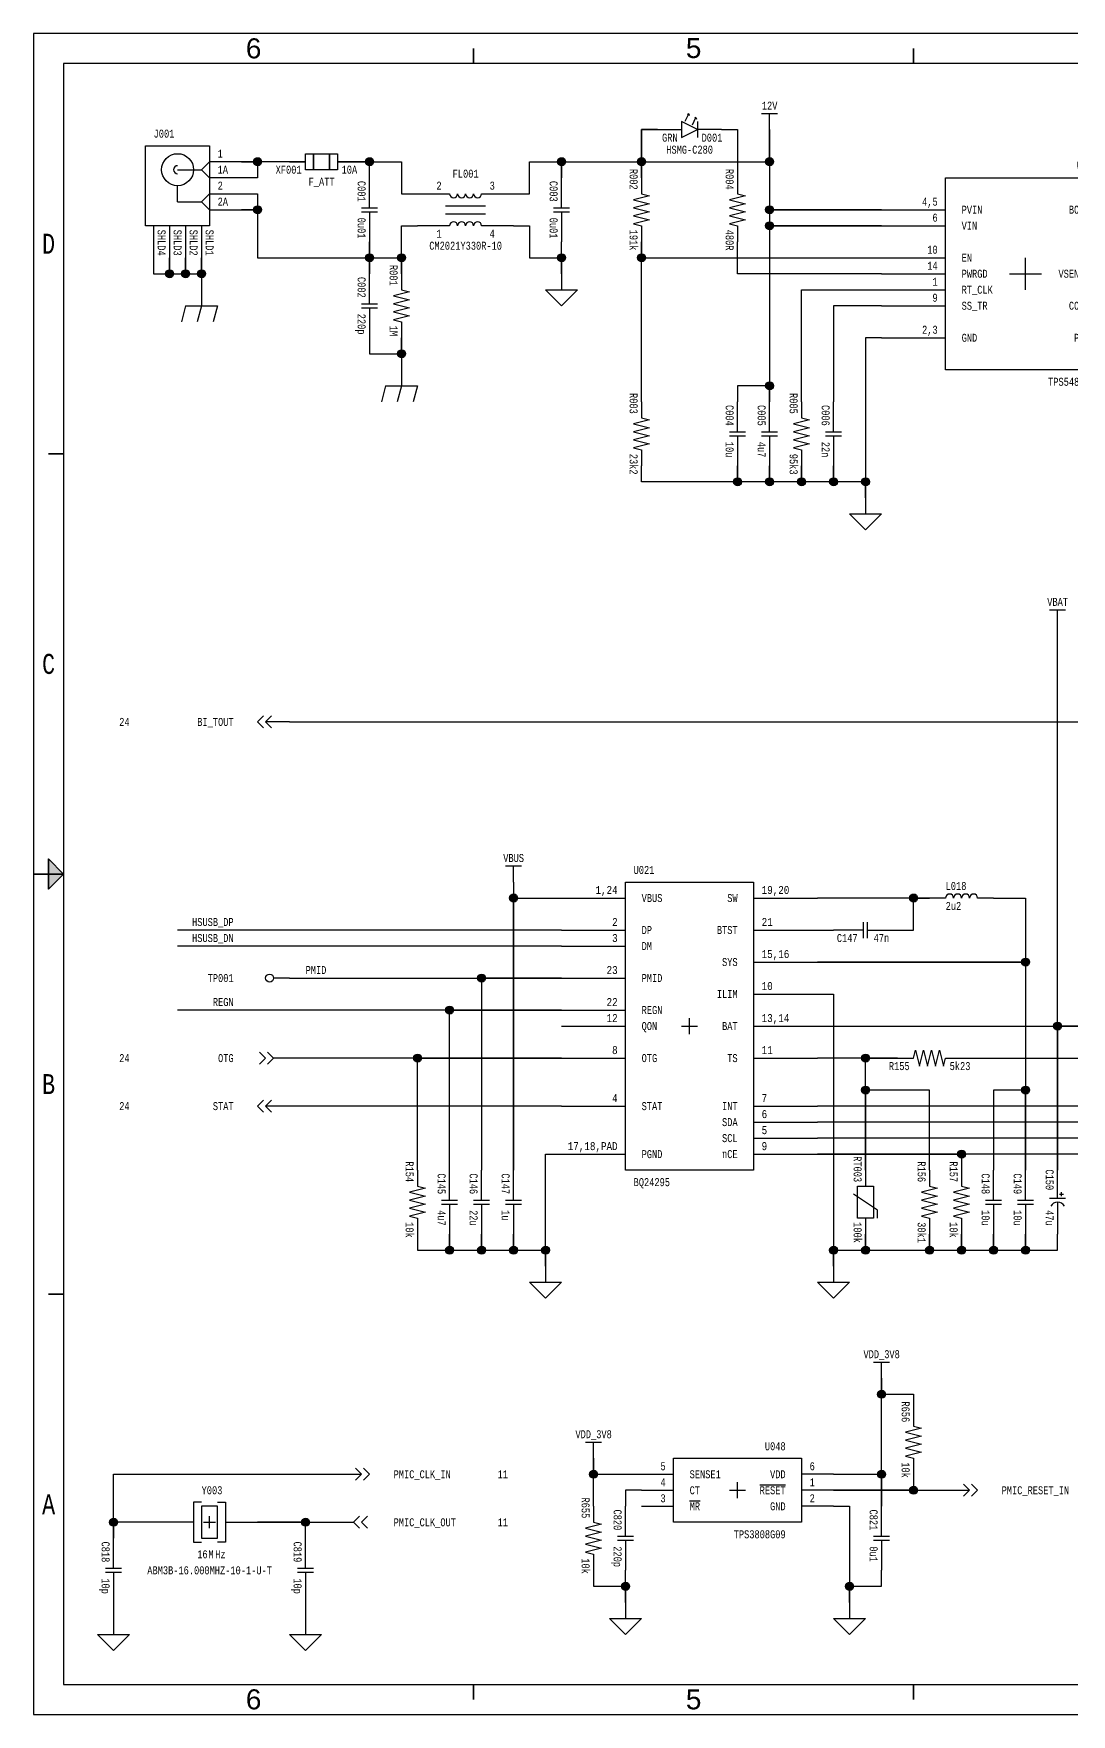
# Paper-space layout '09' of a CAD drawing. Header units: inches. Extents: x 0.2 to 16.8, y 0.2 to 10.8.
# Drawn here: x 0.25 to 6.74, y 0.25 to 10.75 of the extents above; entities that cross this region are included whole.
import ezdxf
from ezdxf.enums import TextEntityAlignment as Align

# ---------------------------------------------------------------- set-up
doc = ezdxf.new("R2010")
doc.units = ezdxf.units.IN
doc.header["$MEASUREMENT"] = 0
for name, color, linetype in [('BORDER', 13, 'Continuous'), ('COMPONENT', 14, 'Continuous'), ('SIGNAL', 84, 'Continuous'), ('TEXT', 252, 'Continuous')]:
    doc.layers.add(name, color=color, linetype=linetype)
doc.styles.add('Monotxt_75', font='monotxt.shx', dxfattribs={"width": 0.75})
doc.styles.add('PY_TEXT', font='monotxt.shx', dxfattribs={"width": 0.8})
doc.styles.get("Standard").update_dxf_attribs({"font": 'arial.ttf'})

# ---------------------------------------------------------------- blocks, each defined once
blk = doc.blocks.new('ANSI B Frame')
at = {"layer": 'BORDER', "lineweight": 35}
h = blk.add_hatch(color=256, dxfattribs=at)
h.dxf.hatch_style = 1
h.paths.add_polyline_path([(0.34375, 5.59375), (0.34375, 5.5), (0.4375, 5.5)])
h.paths.add_polyline_path([(0.4375, 5.5), (0.34375, 5.5), (0.34375, 5.40625)])
at = {"layer": 'BORDER'}
for points in [[(0.25, 0.25), (16.75, 0.25), (16.75, 10.75), (0.25, 10.75)], [(0.4375, 0.4375), (16.5625, 0.4375), (16.5625, 10.5625), (0.4375, 10.5625)]]:
    blk.add_lwpolyline(points, close=True, dxfattribs=at)
at = {"layer": 'BORDER', "lineweight": 35}
for points in [[(3, 10.65625), (3, 10.5625)], [(5.75, 10.65625), (5.75, 10.5625)], [(0.34375, 8.125), (0.4375, 8.125)], [(0.4375, 5.5), (0.25, 5.5)], [(0.34375, 2.875), (0.4375, 2.875)], [(3, 0.34375), (3, 0.4375)], [(5.75, 0.34375), (5.75, 0.4375)]]:
    blk.add_lwpolyline(points, dxfattribs=at)
blk.add_lwpolyline([(0.4375, 5.5), (0.34375, 5.59375), (0.34375, 5.40625)], close=True, dxfattribs=at)
at = {"layer": 'BORDER', "style": 'Monotxt_75', "width": 0.75}
for s, p in [('D', (0.34375, 9.4375)), ('C', (0.34375, 6.8125)), ('B', (0.34375, 4.1875)), ('A', (0.34375, 1.5625))]:
    blk.add_text(s, height=0.125, dxfattribs=at).set_placement(p, align=Align.MIDDLE_CENTER)
at = {"layer": 'BORDER', "flags": 8}
for tag, p in [('ZN6', (1.625, 10.65787)), ('ZN5', (4.375, 10.66009)), ('ZN4', (7.125, 10.65625)), ('ZN3', (9.875, 10.65796)), ('ZN2', (12.625, 10.65574)), ('ZN1', (15.375, 10.65574)), ('ZN6', (1.625, 0.34375)), ('ZN5', (4.375, 0.34375)), ('ZN4', (7.125, 0.34375)), ('ZN3', (9.875, 0.34375)), ('ZN2', (12.625, 0.34375)), ('ZN1', (15.375, 0.34375))]:
    blk.add_attdef(tag, text='', height=0.125, dxfattribs=at).set_placement(p, align=Align.MIDDLE_CENTER)
at = {"layer": 'TEXT', "style": 'Monotxt_75', "width": 0.75, "flags": 8}
for tag, height, p in [('DESRP', 0.0625, (13.625, 1)), ('DWG_NO', 0.1875, (13.9625, 0.7125))]:
    blk.add_attdef(tag, text='', height=height, dxfattribs=at).set_placement(p, align=Align.MIDDLE_LEFT)
for tag, height, p in [('SHTSZ', 0.1875, (13.7375, 0.7125)), ('REV', 0.1875, (16.4125, 0.7125)), ('SCALE', 0.0625, (14.15625, 0.5)), ('REVDATE', 0.0625, (15.11875, 0.5)), ('CURRSHT', 0.0625, (16.0625, 0.5)), ('LASTSHT', 0.0625, (16.4375, 0.5))]:
    blk.add_attdef(tag, text='', height=height, dxfattribs=at).set_placement(p, align=Align.MIDDLE_CENTER)
blk = doc.blocks.new('TPS54821')
blk.add_lwpolyline([(-0.5, 0.6), (0.5, 0.6), (0.5, -0.6), (-0.5, -0.6)], close=True)
for points in [[(-0.9, 0.4), (-0.5, 0.4)], [(0.5, 0.4), (0.9, 0.4)], [(-0.9, 0.3), (-0.5, 0.3)], [(0.5, 0.2), (0.9, 0.2)], [(-0.9, 0.1), (-0.5, 0.1)], [(-0.9, 0), (-0.5, 0)], [(0.5, 0), (0.9, 0)], [(-0.9, -0.1), (-0.5, -0.1)], [(-0.9, -0.2), (-0.5, -0.2)], [(0.5, -0.2), (0.9, -0.2)], [(-0.9, -0.4), (-0.5, -0.4)], [(0.5, -0.4), (0.9, -0.4)]]:
    blk.add_lwpolyline(points)
at = {"color": 7}
for points in [[(-0.1, 0), (0, 0), (0, 0.1)], [(0, -0.1), (0, 0), (0.1, 0)]]:
    blk.add_lwpolyline(points, dxfattribs=at)
at = {"layer": 'TEXT', "style": 'Monotxt_75', "width": 0.75}
for s, p in [('4,5', (-0.55, 0.425)), ('6', (-0.55, 0.325)), ('10', (-0.55, 0.125)), ('14', (-0.55, 0.025)), ('1', (-0.55, -0.075)), ('9', (-0.55, -0.175)), ('2,3', (-0.55, -0.375))]:
    blk.add_text(s, height=0.05, dxfattribs=at).set_placement(p, align=Align.RIGHT)
for s, p in [('PVIN', (-0.4, 0.4)), ('VIN', (-0.4, 0.3)), ('EN', (-0.4, 0.1)), ('PWRGD', (-0.4, 0)), ('RT_CLK', (-0.4, -0.1)), ('SS_TR', (-0.4, -0.2)), ('GND', (-0.4, -0.4))]:
    blk.add_text(s, height=0.05, dxfattribs=at).set_placement(p, align=Align.MIDDLE_LEFT)
for s, p in [('BOOT', (0.4, 0.4)), ('PH', (0.4, 0.2)), ('VSENSE', (0.4, 0)), ('COMP', (0.4, -0.2)), ('PAD', (0.4, -0.4))]:
    blk.add_text(s, height=0.05, dxfattribs=at).set_placement(p, align=Align.MIDDLE_RIGHT)
for s, p in [('13', (0.55, 0.425)), ('11,12', (0.55, 0.225)), ('7', (0.55, 0.025)), ('8', (0.55, -0.175)), ('15', (0.55, -0.375))]:
    blk.add_text(s, height=0.05, dxfattribs=at).set_placement(p)
blk.add_text('TPS54821', height=0.05, dxfattribs=at).set_placement((0.4, -0.65), align=Align.TOP_RIGHT)
at = {"layer": 'TEXT', "style": 'Monotxt_75', "width": 0.75, "flags": 8}
blk.add_attdef('REFID', text='', height=0.05, dxfattribs=at).set_placement((0.45, 0.65), align=Align.RIGHT)
blk = doc.blocks.new('RES')
blk.add_lwpolyline([(-0.2, 0), (-0.1, 0), (-0.0875, 0.05), (-0.0625, -0.05), (-0.0375, 0.05), (-0.0125, -0.05), (0.0125, 0.05), (0.0375, -0.05), (0.0625, 0.05), (0.0875, -0.05), (0.1, 0), (0.2, 0)])
at = {"layer": 'TEXT', "style": 'Monotxt_75', "width": 0.75, "flags": 8}
blk.add_attdef('REFID', text='', height=0.05, dxfattribs=at).set_placement((-0.125, -0.025), align=Align.TOP_RIGHT)
blk.add_attdef('VALUE', text='', height=0.05, dxfattribs=at).set_placement((0.125, -0.025), align=Align.TOP_LEFT)
blk = doc.blocks.new('CAP')
for points in [[(0, 0.0125), (0, 0.2)], [(-0.05, 0.0125), (0.05, 0.0125)], [(-0.05, -0.0125), (0.05, -0.0125)], [(0, -0.0125), (0, -0.2)]]:
    blk.add_lwpolyline(points)
at = {"layer": 'TEXT', "style": 'Monotxt_75', "width": 0.75, "flags": 8}
blk.add_attdef('REFID', text='', height=0.05, rotation=270, dxfattribs=at).set_placement((-0.025, 0.05), align=Align.TOP_RIGHT)
blk.add_attdef('VALUE', text='', height=0.05, rotation=270, dxfattribs=at).set_placement((-0.025, -0.05), align=Align.TOP_LEFT)
blk = doc.blocks.new('CONNECT')
blk.add_hatch(color=256).paths.add_polyline_path([(0.0125, 0, 1), (-0.0125, 0, 1)])
blk.add_circle((0, 0), 0.0125)
blk = doc.blocks.new('FLOAT_GND')
blk.add_lwpolyline([(0, 0), (0, -0.05)])
blk.add_lwpolyline([(-0.05, -0.05), (0.05, -0.05), (0, -0.1)], close=True)
blk = doc.blocks.new('SUPPLY_BUS')
for points in [[(0, 0), (0.05, 0)], [(0.05, 0.025), (0.05, -0.025)]]:
    blk.add_lwpolyline(points)
blk = doc.blocks.new('FUSE')
for points in [[(-0.2, 0), (-0.1, 0), (-0.1, 0), (-0.2, 0)], [(-0.1, 0.05), (0.1, 0.05), (0.1, -0.05), (-0.1, -0.05)], [(-0.05, 0.05), (-0.05, 0.05), (-0.05, -0.05), (-0.05, -0.05)], [(0.05, 0.05), (0.05, 0.05), (0.05, -0.05), (0.05, -0.05)], [(0.2, 0), (0.1, 0), (0.1, 0), (0.2, 0)]]:
    blk.add_lwpolyline(points, close=True)
at = {"layer": 'TEXT', "style": 'Monotxt_75', "width": 0.75, "flags": 8}
blk.add_attdef('REFID', text='', height=0.05, dxfattribs=at).set_placement((-0.125, -0.025), align=Align.TOP_RIGHT)
blk.add_attdef('ATT', text='', height=0.05, dxfattribs=at).set_placement((0, -0.1), align=Align.TOP_CENTER)
blk.add_attdef('VALUE', text='', height=0.05, dxfattribs=at).set_placement((0.125, -0.025), align=Align.TOP_LEFT)
blk = doc.blocks.new('BQ24295')
blk.add_lwpolyline([(-0.4, 0.9), (0.4, 0.9), (0.4, -0.9), (-0.4, -0.9)], close=True)
for points in [[(-0.8, 0.8), (-0.4, 0.8)], [(0.4, 0.8), (0.8, 0.8)], [(-0.8, 0.6), (-0.4, 0.6)], [(0.4, 0.6), (0.8, 0.6)], [(-0.8, 0.5), (-0.4, 0.5)], [(0.4, 0.4), (0.8, 0.4)], [(-0.8, 0.3), (-0.4, 0.3)], [(0.4, 0.2), (0.8, 0.2)], [(-0.8, 0.1), (-0.4, 0.1)], [(-0.8, 0), (-0.4, 0)], [(0.4, 0), (0.8, 0)], [(-0.8, -0.2), (-0.4, -0.2)], [(0.4, -0.2), (0.8, -0.2)], [(-0.8, -0.5), (-0.4, -0.5)], [(0.4, -0.5), (0.8, -0.5)], [(0.4, -0.6), (0.8, -0.6)], [(0.4, -0.7), (0.8, -0.7)], [(-0.8, -0.8), (-0.4, -0.8)], [(0.4, -0.8), (0.8, -0.8)]]:
    blk.add_lwpolyline(points)
at = {"color": 7}
for points in [[(-0.05, 0), (0, 0), (0, 0.05)], [(0, -0.05), (0, 0), (0.05, 0)]]:
    blk.add_lwpolyline(points, dxfattribs=at)
at = {"layer": 'TEXT', "style": 'PY_TEXT', "width": 0.8}
for s, p in [('1,24', (-0.45, 0.825)), ('2', (-0.45, 0.625)), ('3', (-0.45, 0.525)), ('23', (-0.45, 0.325)), ('22', (-0.45, 0.125)), ('12', (-0.45, 0.025)), ('8', (-0.45, -0.175)), ('4', (-0.45, -0.475)), ('17,18,PAD', (-0.45, -0.775))]:
    blk.add_text(s, height=0.05, dxfattribs=at).set_placement(p, align=Align.RIGHT)
for s, p in [('19,20', (0.45, 0.825)), ('21', (0.45, 0.625)), ('15,16', (0.45, 0.425)), ('10', (0.45, 0.225)), ('13,14', (0.45, 0.025)), ('11', (0.45, -0.175)), ('7', (0.45, -0.475)), ('6', (0.45, -0.575)), ('5', (0.45, -0.675)), ('9', (0.45, -0.775))]:
    blk.add_text(s, height=0.05, dxfattribs=at).set_placement(p)
at = {"layer": 'TEXT', "style": 'Monotxt_75', "width": 0.75}
for s, p in [('VBUS', (-0.3, 0.8)), ('DP', (-0.3, 0.6)), ('DM', (-0.3, 0.5)), ('PMID', (-0.3, 0.3)), ('REGN', (-0.3, 0.1)), ('QON', (-0.3, 0)), ('OTG', (-0.3, -0.2)), ('STAT', (-0.3, -0.5)), ('PGND', (-0.3, -0.8))]:
    blk.add_text(s, height=0.05, dxfattribs=at).set_placement(p, align=Align.MIDDLE_LEFT)
for s, p in [('SW', (0.3, 0.8)), ('BTST', (0.3, 0.6)), ('SYS', (0.3, 0.4)), ('ILIM', (0.3, 0.2)), ('BAT', (0.3, 0)), ('TS', (0.3, -0.2)), ('INT', (0.3, -0.5)), ('SDA', (0.3, -0.6)), ('SCL', (0.3, -0.7)), ('nCE', (0.3, -0.8))]:
    blk.add_text(s, height=0.05, dxfattribs=at).set_placement(p, align=Align.MIDDLE_RIGHT)
blk.add_text('BQ24295', height=0.05, dxfattribs=at).set_placement((-0.35, -0.95), align=Align.TOP_LEFT)
at = {"layer": 'TEXT', "style": 'Monotxt_75', "width": 0.75, "flags": 8}
blk.add_attdef('REF', (-0.35, 0.95), '', height=0.05, dxfattribs=at)
blk = doc.blocks.new('FROM_CONN')
for points in [[(0, 0), (0.05, 0)], [(0.06875, 0.01875), (0.05, 0), (0.06875, -0.01875)], [(0.09375, 0.01875), (0.075, 0), (0.09375, -0.01875)]]:
    blk.add_lwpolyline(points)
blk = doc.blocks.new('TO_CONN')
for points in [[(0, 0), (0.075, 0)], [(0.05625, 0.01875), (0.075, 0), (0.05625, -0.01875)], [(0.08125, 0.01875), (0.1, 0), (0.08125, -0.01875)]]:
    blk.add_lwpolyline(points)
blk = doc.blocks.new('testpoint')
blk.add_lwpolyline([(0, 0), (0.05, 0)])
blk.add_circle((0.0625, 0), 0.0125)
blk = doc.blocks.new('IND')
blk.add_lwpolyline([(0.2, 0), (0.1, 0, 1), (0.05, 0, 1), (0, 0, 1), (-0.05, 0, 1), (-0.1, 0), (-0.2, 0)], format="xyb")
at = {"layer": 'TEXT', "style": 'Monotxt_75', "width": 0.75, "flags": 8}
blk.add_attdef('REFID', (-0.1, 0.05), '', height=0.05, dxfattribs=at)
blk.add_attdef('VALUE', text='', height=0.05, dxfattribs=at).set_placement((-0.1, -0.025), align=Align.TOP_LEFT)
blk = doc.blocks.new('PWR_JACK')
for points in [[(-0.2, 0.25), (0.2, 0.25), (0.2, -0.25), (-0.2, -0.25), (-0.2, 0.25)], [(0.15, 0.1), (0.2, 0.15)], [(0.4, 0.15), (0.2, 0.15)], [(0, 0.1), (0.15, 0.1)], [(0, -0.1), (0, 0)], [(0.2, 0.05), (0.15, 0.1)], [(0.4, 0.05), (0.2, 0.05)], [(0, -0.1), (0.15, -0.1)], [(0.2, -0.05), (0.15, -0.1)], [(0.15, -0.1), (0.2, -0.15)], [(0.2, -0.05), (0.4, -0.05)], [(0.2, -0.15), (0.4, -0.15)], [(-0.15, -0.25), (-0.15, -0.45)], [(-0.05, -0.25), (-0.05, -0.45)], [(0.05, -0.25), (0.05, -0.45)], [(0.15, -0.25), (0.15, -0.45)]]:
    blk.add_lwpolyline(points)
blk.add_circle((0, 0.1), 0.1)
blk.add_arc((0, 0.1), 0.025, 90, 270)
at = {"layer": 'TEXT', "style": 'Monotxt_75', "width": 0.75}
for s, p in [('1', (0.25, 0.175)), ('1A', (0.25, 0.075)), ('2', (0.25, -0.025)), ('2A', (0.25, -0.125))]:
    blk.add_text(s, height=0.05, dxfattribs=at).set_placement(p)
for s, p in [('SHLD4', (-0.125, -0.275)), ('SHLD3', (-0.025, -0.275)), ('SHLD2', (0.075, -0.275)), ('SHLD1', (0.175, -0.275))]:
    blk.add_text(s, height=0.05, rotation=270, dxfattribs=at).set_placement(p)
at = {"layer": 'TEXT', "style": 'Monotxt_75', "width": 0.75, "flags": 8}
blk.add_attdef('REF', (-0.15, 0.3), '', height=0.05, dxfattribs=at)
blk = doc.blocks.new('EARTH_GND')
for points in [[(0, 0), (0, -0.1)], [(-0.1, -0.1), (-0.125, -0.2)], [(-0.1, -0.1), (0.1, -0.1)], [(0, -0.1), (-0.027, -0.2)], [(0.1, -0.1), (0.073, -0.2)]]:
    blk.add_lwpolyline(points)
blk = doc.blocks.new('CMC')
for points in [[(-0.3, 0.1), (-0.1, 0.1, 1), (-0.05, 0.1, 1), (0, 0.1, 1), (0.05, 0.1, 1), (0.1, 0.1), (0.3, 0.1)], [(0.3, -0.1), (0.1, -0.1, 1), (0.05, -0.1, 1), (0, -0.1, 1), (-0.05, -0.1, 1), (-0.1, -0.1), (-0.3, -0.1)]]:
    blk.add_lwpolyline(points, format="xyb")
for points in [[(-0.125, 0.025), (0.125, 0.025)], [(-0.125, -0.025), (0.125, -0.025)]]:
    blk.add_lwpolyline(points)
at = {"layer": 'TEXT', "style": 'Monotxt_75', "width": 0.75, "flags": 8}
blk.add_attdef('REFID', text='', height=0.05, dxfattribs=at).set_placement((0, 0.2), align=Align.CENTER)
blk.add_attdef('L2-1', text='', height=0.05, dxfattribs=at).set_placement((-0.15, 0.125), align=Align.RIGHT)
blk.add_attdef('L2-2', (0.15, 0.125), '', height=0.05, dxfattribs=at)
blk.add_attdef('L1-1', text='', height=0.05, dxfattribs=at).set_placement((-0.15, -0.125), align=Align.TOP_RIGHT)
blk.add_attdef('MFGPN', text='', height=0.05, dxfattribs=at).set_placement((0, -0.2), align=Align.TOP_CENTER)
blk.add_attdef('L1-2', text='', height=0.05, dxfattribs=at).set_placement((0.15, -0.125), align=Align.TOP_LEFT)
blk = doc.blocks.new('LED_FLIP')
for points in [[(-0.2, 0), (-0.05, 0)], [(-0.028, 0.053), (-0.006, 0.098)], [(-0.006, 0.098), (-0.015, 0.095)], [(-0.006, 0.098), (-0.002, 0.088)], [(0.017, 0.031), (0.039, 0.075)], [(0.039, 0.075), (0.03, 0.072)], [(0.039, 0.075), (0.042, 0.066)], [(0.05, 0.05), (0.05, 0.05), (0.05, 0.05), (0.05, -0.05), (0.05, -0.05), (0.05, -0.05)], [(0.2, 0), (0.05, 0)]]:
    blk.add_lwpolyline(points)
blk.add_lwpolyline([(0.05, 0), (-0.05, 0.05), (-0.05, -0.05)], close=True)
at = {"layer": 'TEXT', "style": 'Monotxt_75', "width": 0.75, "flags": 8}
blk.add_attdef('COLOR', text='', height=0.05, dxfattribs=at).set_placement((-0.075, -0.025), align=Align.TOP_RIGHT)
blk.add_attdef('MFGPN', text='', height=0.05, dxfattribs=at).set_placement((0, -0.1), align=Align.TOP_CENTER)
blk.add_attdef('REFNO', text='', height=0.05, dxfattribs=at).set_placement((0.075, -0.025), align=Align.TOP_LEFT)
blk = doc.blocks.new('NTC')
for points in [[(0, 0.2), (0, 0.1)], [(0.075, -0.1), (0.075, -0.05), (-0.075, 0.05)], [(0, -0.1), (0, -0.2)]]:
    blk.add_lwpolyline(points)
blk.add_lwpolyline([(-0.05, 0.1), (0.05, 0.1), (0.05, -0.1), (-0.05, -0.1)], close=True)
at = {"layer": 'TEXT', "style": 'Monotxt_75', "width": 0.75, "flags": 8}
blk.add_attdef('REFID', text='', height=0.05, rotation=270, dxfattribs=at).set_placement((-0.025, 0.125), align=Align.TOP_RIGHT)
blk.add_attdef('VALUE', text='', height=0.05, rotation=270, dxfattribs=at).set_placement((-0.025, -0.125), align=Align.TOP_LEFT)
blk = doc.blocks.new('CAP_POL')
for points in [[(0, 0.025), (0, 0.2)], [(-0.05, 0.025), (0.05, 0.025)], [(0, 0), (0, -0.2)], [(0.0125, 0.05), (0.0375, 0.05)], [(0.025, 0.0375), (0.025, 0.0625)]]:
    blk.add_lwpolyline(points)
blk.add_arc((0, -0.05), 0.05, 30, 150)
at = {"layer": 'TEXT', "style": 'Monotxt_75', "width": 0.75, "flags": 8}
blk.add_attdef('REFID', text='', height=0.05, rotation=270, dxfattribs=at).set_placement((-0.025, 0.075), align=Align.TOP_RIGHT)
blk.add_attdef('VALUE', text='', height=0.05, rotation=270, dxfattribs=at).set_placement((-0.025, -0.05), align=Align.TOP_LEFT)
blk = doc.blocks.new('XTAL')
for points in [[(-0.05, 0.125), (-0.1, 0.125), (-0.1, -0.125), (-0.05, -0.125)], [(0.05, 0.125), (0.1, 0.125), (0.1, -0.125), (0.05, -0.125)], [(-0.1, 0), (-0.3, 0)], [(0.1, 0), (0.3, 0)]]:
    blk.add_lwpolyline(points)
blk.add_lwpolyline([(-0.05, 0.1), (-0.05, -0.1), (0.05, -0.1), (0.05, 0.1)], close=True)
at = {"color": 7}
for points in [[(-0.0375, 0), (0, 0), (0, 0.0375)], [(0, -0.0375), (0, 0), (0.0375, 0)]]:
    blk.add_lwpolyline(points, dxfattribs=at)
at = {"layer": 'TEXT', "style": 'Monotxt_75', "width": 0.75}
blk.add_text('Hz', height=0.05, dxfattribs=at).set_placement((0.1, -0.175), align=Align.TOP_RIGHT)
at = {"layer": 'TEXT', "style": 'Monotxt_75', "width": 0.75, "flags": 8}
blk.add_attdef('REF', (-0.05, 0.175), '', height=0.05, dxfattribs=at)
for tag, p in [('VALUE', (-0.0125, -0.175)), ('PREFIX', (0.025, -0.175))]:
    blk.add_attdef(tag, text='', height=0.05, dxfattribs=at).set_placement(p, align=Align.TOP_RIGHT)
blk.add_attdef('PN', text='', height=0.05, dxfattribs=at).set_placement((0, -0.275), align=Align.TOP_CENTER)
blk = doc.blocks.new('TPS3808')
blk.add_lwpolyline([(-0.4, 0.2), (0.4, 0.2), (0.4, -0.2), (-0.4, -0.2)], close=True)
for points in [[(-0.6, 0.1), (-0.4, 0.1)], [(-0.6, 0), (-0.4, 0)], [(0.6, 0.1), (0.4, 0.1)], [(0.6, 0), (0.4, 0)], [(-0.6, -0.1), (-0.4, -0.1)], [(0.6, -0.1), (0.4, -0.1)]]:
    blk.add_lwpolyline(points)
at = {"color": 7}
for points in [[(-0.05, 0), (0, 0), (0, 0.05)], [(0, -0.05), (0, 0), (0.05, 0)]]:
    blk.add_lwpolyline(points, dxfattribs=at)
at = {"layer": 'TEXT', "style": 'Monotxt_75', "width": 0.75}
for s, p in [('5', (-0.45, 0.125)), ('4', (-0.45, 0.025)), ('3', (-0.45, -0.075))]:
    blk.add_text(s, height=0.05, dxfattribs=at).set_placement(p, align=Align.RIGHT)
for s, p in [('SENSE1', (-0.3, 0.1)), ('CT', (-0.3, 0)), ('%%OMR', (-0.3, -0.1))]:
    blk.add_text(s, height=0.05, dxfattribs=at).set_placement(p, align=Align.MIDDLE_LEFT)
for s, p in [('VDD', (0.3, 0.1)), ('%%ORESET', (0.3, 0)), ('GND', (0.3, -0.1))]:
    blk.add_text(s, height=0.05, dxfattribs=at).set_placement(p, align=Align.MIDDLE_RIGHT)
for s, p in [('6', (0.45, 0.125)), ('1', (0.45, 0.025)), ('2', (0.45, -0.075))]:
    blk.add_text(s, height=0.05, dxfattribs=at).set_placement(p)
blk.add_text('TPS3808G09', height=0.05, dxfattribs=at).set_placement((0.3, -0.25), align=Align.TOP_RIGHT)
at = {"layer": 'TEXT', "style": 'Monotxt_75', "width": 0.75, "flags": 8}
blk.add_attdef('REFID', text='', height=0.05, dxfattribs=at).set_placement((0.3, 0.25), align=Align.RIGHT)

psp = doc.layouts.new('09')

# ---------------------------------------------------------------- linework, layer by layer
at = {"layer": 'SIGNAL'}
for points in [[(3.25, 9.75), (3.35, 9.75), (3.35, 9.95), (3.55, 9.95), (3.55, 9.85), (3.55, 9.925), (3.575, 9.95), (4.05, 9.95), (4.05, 10.15), (4.15, 10.15), (4.05, 10.15), (4.05, 9.85), (4.05, 9.925), (4.075, 9.95), (4.85, 9.95), (4.85, 10.15), (4.85, 9.65), (5.55, 9.65), (4.875, 9.65), (4.85, 9.625), (4.85, 9.55), (5.55, 9.55), (4.875, 9.55), (4.85, 9.525), (4.85, 8.45), (4.85, 8.55), (4.65, 8.55), (4.65, 8.45)], [(4.55, 10.15), (4.65, 10.15), (4.65, 9.85)], [(1.85, 9.95), (1.55, 9.95), (1.65, 9.95), (1.65, 9.85), (1.55, 9.85)], [(2.35, 9.85), (2.35, 9.95), (2.25, 9.95), (2.55, 9.95), (2.55, 9.75), (2.65, 9.75)], [(1.55, 9.75), (1.65, 9.75), (1.65, 9.65), (1.55, 9.65), (1.625, 9.65), (1.65, 9.625), (1.65, 9.35), (2.35, 9.35), (2.35, 9.45), (2.35, 9.25), (2.35, 9.325), (2.375, 9.35), (2.55, 9.35), (2.55, 9.25), (2.55, 9.55), (2.65, 9.55)], [(3.25, 9.55), (3.35, 9.55), (3.35, 9.35), (3.55, 9.35), (3.55, 9.25), (3.55, 9.45)], [(4.05, 8.45), (4.05, 9.45), (4.05, 9.35), (5.55, 9.35)], [(5.55, 9.25), (4.65, 9.25), (4.65, 9.45)], [(1, 9.35), (1, 9.25), (1.1, 9.25), (1.1, 9.35), (1.1, 9.275), (1.125, 9.25), (1.2, 9.25), (1.2, 9.35), (1.2, 9.275), (1.225, 9.25), (1.3, 9.25), (1.3, 9.35), (1.3, 9.15)], [(5.05, 8.45), (5.05, 9.15), (5.55, 9.15)], [(5.55, 9.05), (5.25, 9.05), (5.25, 8.45)], [(2.35, 8.85), (2.35, 8.75), (2.55, 8.75), (2.55, 8.85), (2.55, 8.65)], [(5.55, 8.85), (5.45, 8.85), (5.45, 7.85), (5.45, 7.95), (5.25, 7.95), (5.25, 8.05), (5.25, 7.975), (5.225, 7.95), (5.05, 7.95), (5.05, 8.05), (5.05, 7.975), (5.025, 7.95), (4.85, 7.95), (4.85, 8.05), (4.85, 7.975), (4.825, 7.95), (4.65, 7.95), (4.65, 8.05), (4.65, 7.975), (4.625, 7.95), (4.05, 7.95), (4.05, 8.05)], [(5.15, 4.55), (8.45, 4.55), (6.65, 4.55), (6.65, 3.65), (6.65, 7.05)], [(1.85, 6.45), (6.85, 6.45), (6.85, 6.35), (6.85, 6.425), (6.875, 6.45), (7.05, 6.45), (7.05, 6.25), (7.25, 6.25), (7.075, 6.25), (7.05, 6.225), (7.05, 5.95), (7.65, 5.95), (7.65, 5.75), (7.65, 5.925), (7.675, 5.95), (8.35, 5.95)], [(3.25, 5.45), (3.25, 3.65), (3.25, 5.35), (3.55, 5.35)], [(5.65, 5.15), (5.75, 5.15), (5.75, 5.35), (5.85, 5.35), (5.15, 5.35)], [(6.25, 5.35), (6.45, 5.35), (6.45, 4.975), (6.425, 4.95), (5.15, 4.95), (6.45, 4.95), (6.45, 3.65), (6.45, 4.15), (6.25, 4.15), (6.25, 3.65)], [(3.55, 5.15), (1.15, 5.15)], [(5.15, 5.15), (5.25, 5.15), (5.25, 5.15), (5.25, 5.15)], [(3.55, 5.05), (1.15, 5.05)], [(1.85, 4.85), (3.55, 4.85), (3.05, 4.85), (3.05, 3.65)], [(5.15, 4.75), (5.25, 4.75), (5.25, 3.05), (5.25, 3.15), (5.45, 3.15), (5.45, 3.25), (5.45, 3.175), (5.475, 3.15), (5.85, 3.15), (5.85, 3.25), (5.85, 3.175), (5.875, 3.15), (6.05, 3.15), (6.05, 3.25), (6.05, 3.175), (6.075, 3.15), (6.25, 3.15), (6.25, 3.25), (6.25, 3.175), (6.275, 3.15), (6.45, 3.15), (6.45, 3.25), (6.45, 3.175), (6.475, 3.15), (6.65, 3.15), (6.65, 3.25)], [(2.85, 3.65), (2.85, 4.65), (3.55, 4.65), (1.15, 4.65)], [(2.65, 3.65), (2.65, 4.35), (3.55, 4.35), (1.85, 4.35)], [(5.85, 3.65), (5.85, 4.15), (5.45, 4.15), (5.45, 3.65), (5.45, 4.35), (5.65, 4.35), (5.15, 4.35)], [(6.05, 4.35), (6.95, 4.35)], [(3.55, 4.05), (1.85, 4.05)], [(15.15, 4.05), (5.15, 4.05)], [(15.15, 3.95), (5.15, 3.95)], [(15.15, 3.85), (5.15, 3.85)], [(2.65, 3.25), (2.65, 3.15), (2.85, 3.15), (2.85, 3.25), (2.85, 3.175), (2.875, 3.15), (3.05, 3.15), (3.05, 3.25), (3.05, 3.175), (3.075, 3.15), (3.25, 3.15), (3.25, 3.25), (3.25, 3.175), (3.275, 3.15), (3.45, 3.15), (3.45, 3.05), (3.45, 3.75), (3.55, 3.75)], [(15.15, 3.75), (5.15, 3.75), (6.05, 3.75), (6.05, 3.65)], [(5.25, 1.75), (5.55, 1.75), (5.55, 1.55), (5.55, 2.35), (5.55, 2.25), (5.75, 2.25), (5.75, 2.15)], [(3.75, 1.55), (3.75, 1.85), (3.75, 1.75), (4.05, 1.75)], [(1.05, 1.45), (0.75, 1.45), (0.75, 1.35), (0.75, 1.75), (2.15, 1.75)], [(5.75, 1.75), (5.75, 1.65), (5.25, 1.65), (5.95, 1.65)], [(4.05, 1.65), (3.95, 1.65), (3.95, 1.55)], [(5.25, 1.55), (5.35, 1.55), (5.35, 0.95), (5.35, 1.05), (5.55, 1.05), (5.55, 1.15)], [(1.95, 1.35), (1.95, 1.45), (1.65, 1.45), (2.15, 1.45)], [(3.75, 1.15), (3.75, 1.05), (3.95, 1.05), (3.95, 0.95), (3.95, 1.15)], [(0.75, 0.95), (0.75, 0.85)], [(1.95, 0.95), (1.95, 0.85)]]:
    psp.add_lwpolyline(points, dxfattribs=at)

# ---------------------------------------------------------------- block references
ref = psp.add_blockref('ANSI B Frame', (0, 0))
ref.add_attrib('ZN5', '5', dxfattribs={"layer": 'BORDER', "height": 0.125}).set_placement((4.375, 0.344), align=Align.MIDDLE_CENTER)
ref.add_attrib('ZN5', '5', dxfattribs={"layer": 'BORDER', "height": 0.125}).set_placement((4.375, 10.66), align=Align.MIDDLE_CENTER)
ref.add_attrib('ZN6', '6', dxfattribs={"layer": 'BORDER', "height": 0.125}).set_placement((1.625, 0.344), align=Align.MIDDLE_CENTER)
ref.add_attrib('ZN6', '6', dxfattribs={"layer": 'BORDER', "height": 0.125}).set_placement((1.625, 10.658), align=Align.MIDDLE_CENTER)
at = {"layer": 'COMPONENT'}
ref = psp.add_blockref('LED_FLIP', (4.35, 10.15), dxfattribs=at)
ref.add_attrib('REFNO', 'D001', dxfattribs={"layer": 'TEXT', "height": 0.05, "style": 'Monotxt_75', "width": 0.75}).set_placement((4.425, 10.125), align=Align.TOP_LEFT)
ref.add_attrib('MFGPN', 'HSMG-C280', dxfattribs={"layer": 'TEXT', "height": 0.05, "style": 'Monotxt_75', "width": 0.75}).set_placement((4.35, 10.05), align=Align.TOP_CENTER)
ref.add_attrib('COLOR', 'GRN', dxfattribs={"layer": 'TEXT', "height": 0.05, "style": 'Monotxt_75', "width": 0.75}).set_placement((4.275, 10.125), align=Align.TOP_RIGHT)
at = {"layer": 'COMPONENT', "xscale": 2, "yscale": 2, "zscale": 2}
for name, p, rotation in [('SUPPLY_BUS', (4.85, 10.15), 90), ('SUPPLY_BUS', (6.65, 7.05), 90), ('TO_CONN', (1.85, 6.45), 180), ('SUPPLY_BUS', (3.25, 5.45), 90), ('testpoint', (1.85, 4.85), 180), ('FROM_CONN', (1.85, 4.35), 180), ('TO_CONN', (1.85, 4.05), 180), ('SUPPLY_BUS', (5.55, 2.35), 90), ('SUPPLY_BUS', (3.75, 1.85), 90)]:
    psp.add_blockref(name, p, dxfattribs=dict(at, rotation=rotation))
at = {"layer": 'COMPONENT'}
ref = psp.add_blockref('PWR_JACK', (1.15, 9.8), dxfattribs=at)
ref.add_attrib('REF', 'J001', (1, 10.1), dxfattribs={"layer": 'TEXT', "height": 0.05, "style": 'Monotxt_75', "width": 0.75})
ref = psp.add_blockref('FUSE', (2.05, 9.95), dxfattribs=at)
ref.add_attrib('REFID', 'XF001', dxfattribs={"layer": 'TEXT', "height": 0.05, "style": 'Monotxt_75', "width": 0.75}).set_placement((1.925, 9.925), align=Align.TOP_RIGHT)
ref.add_attrib('VALUE', '10A', dxfattribs={"layer": 'TEXT', "height": 0.05, "style": 'Monotxt_75', "width": 0.75}).set_placement((2.175, 9.925), align=Align.TOP_LEFT)
ref.add_attrib('ATT', 'F_ATT', dxfattribs={"layer": 'TEXT', "height": 0.05, "style": 'Monotxt_75', "width": 0.75}).set_placement((2.05, 9.85), align=Align.TOP_CENTER)
for name, p, values in [('CMC', (2.95, 9.65), {'REFID': 'FL001', 'MFGPN': 'CM2021Y330R-10', 'L1-1': '1', 'L1-2': '4', 'L2-2': '3', 'L2-1': '2'}), ('RES', (5.85, 4.35), {'REFID': 'R155', 'VALUE': '5k23'}), ('NTC', (5.45, 3.45), {'REFID': 'RT003', 'VALUE': '100k'}), ('CAP_POL', (6.65, 3.45), {'REFID': 'C150', 'VALUE': '47u'}), ('XTAL', (1.35, 1.45), {'REF': 'Y003', 'VALUE': '16', 'PREFIX': 'M', 'PN': 'ABM3B-16.000MHZ-10-1-U-T'})]:
    psp.add_blockref(name, p, dxfattribs=at).add_auto_attribs(values)
at = {"layer": 'COMPONENT', "rotation": 270}
for p, values in [((4.05, 9.65), {'REFID': 'R002', 'VALUE': '191k'}), ((4.65, 9.65), {'REFID': 'R004', 'VALUE': '480R'}), ((2.55, 9.05), {'REFID': 'R001', 'VALUE': '1M'}), ((4.05, 8.25), {'REFID': 'R003', 'VALUE': '23k2'}), ((5.05, 8.25), {'REFID': 'R005', 'VALUE': '95k3'}), ((2.65, 3.45), {'REFID': 'R154', 'VALUE': '10k'}), ((5.85, 3.45), {'REFID': 'R156', 'VALUE': '30k1'}), ((6.05, 3.45), {'REFID': 'R157', 'VALUE': '10k'}), ((5.75, 1.95), {'REFID': 'R656', 'VALUE': '10k'}), ((3.75, 1.35), {'REFID': 'R655', 'VALUE': '10k'})]:
    psp.add_blockref('RES', p, dxfattribs=at).add_auto_attribs(values)
at = {"layer": 'COMPONENT'}
ref = psp.add_blockref('TPS54821', (6.45, 9.25), dxfattribs=at)
ref.add_attrib('REFID', 'U001', dxfattribs={"layer": 'TEXT', "height": 0.05, "style": 'Monotxt_75', "width": 0.75}).set_placement((6.9, 9.9), align=Align.RIGHT)
ref = psp.add_blockref('CAP', (2.35, 9.65), dxfattribs=at)
ref.add_attrib('REFID', 'C001', dxfattribs={"layer": 'TEXT', "height": 0.05, "rotation": 270, "style": 'Monotxt_75', "width": 0.75}).set_placement((2.325, 9.7), align=Align.TOP_RIGHT)
ref.add_attrib('VALUE', '0u01', dxfattribs={"layer": 'TEXT', "height": 0.05, "rotation": 270, "style": 'Monotxt_75', "width": 0.75}).set_placement((2.325, 9.6), align=Align.TOP_LEFT)
ref = psp.add_blockref('CAP', (3.55, 9.65), dxfattribs=at)
ref.add_attrib('REFID', 'C003', dxfattribs={"layer": 'TEXT', "height": 0.05, "rotation": 270, "style": 'Monotxt_75', "width": 0.75}).set_placement((3.525, 9.7), align=Align.TOP_RIGHT)
ref.add_attrib('VALUE', '0u01', dxfattribs={"layer": 'TEXT', "height": 0.05, "rotation": 270, "style": 'Monotxt_75', "width": 0.75}).set_placement((3.525, 9.6), align=Align.TOP_LEFT)
ref = psp.add_blockref('CAP', (2.35, 9.05), dxfattribs=at)
ref.add_attrib('REFID', 'C002', dxfattribs={"layer": 'TEXT', "height": 0.05, "rotation": 270, "style": 'Monotxt_75', "width": 0.75}).set_placement((2.325, 9.1), align=Align.TOP_RIGHT)
ref.add_attrib('VALUE', '220p', dxfattribs={"layer": 'TEXT', "height": 0.05, "rotation": 270, "style": 'Monotxt_75', "width": 0.75}).set_placement((2.325, 9), align=Align.TOP_LEFT)
at = {"layer": 'COMPONENT', "xscale": 2, "yscale": 2, "zscale": 2}
for name, p in [('FLOAT_GND', (3.55, 9.25)), ('FLOAT_GND', (5.45, 7.85)), ('FLOAT_GND', (3.45, 3.05)), ('FLOAT_GND', (5.25, 3.05)), ('TO_CONN', (2.15, 1.75)), ('TO_CONN', (5.95, 1.65)), ('FROM_CONN', (2.15, 1.45)), ('FLOAT_GND', (3.95, 0.95)), ('FLOAT_GND', (5.35, 0.95)), ('FLOAT_GND', (0.75, 0.85)), ('FLOAT_GND', (1.95, 0.85))]:
    psp.add_blockref(name, p, dxfattribs=at)
at = {"layer": 'COMPONENT'}
for p in [(1.3, 9.15), (2.55, 8.65)]:
    psp.add_blockref('EARTH_GND', p, dxfattribs=at)
ref = psp.add_blockref('CAP', (4.65, 8.25), dxfattribs=at)
ref.add_attrib('REFID', 'C004', dxfattribs={"layer": 'TEXT', "height": 0.05, "rotation": 270, "style": 'Monotxt_75', "width": 0.75}).set_placement((4.625, 8.3), align=Align.TOP_RIGHT)
ref.add_attrib('VALUE', '10u', dxfattribs={"layer": 'TEXT', "height": 0.05, "rotation": 270, "style": 'Monotxt_75', "width": 0.75}).set_placement((4.625, 8.2), align=Align.TOP_LEFT)
ref = psp.add_blockref('CAP', (4.85, 8.25), dxfattribs=at)
ref.add_attrib('REFID', 'C005', dxfattribs={"layer": 'TEXT', "height": 0.05, "rotation": 270, "style": 'Monotxt_75', "width": 0.75}).set_placement((4.825, 8.3), align=Align.TOP_RIGHT)
ref.add_attrib('VALUE', '4u7', dxfattribs={"layer": 'TEXT', "height": 0.05, "rotation": 270, "style": 'Monotxt_75', "width": 0.75}).set_placement((4.825, 8.2), align=Align.TOP_LEFT)
ref = psp.add_blockref('CAP', (5.25, 8.25), dxfattribs=at)
ref.add_attrib('REFID', 'C006', dxfattribs={"layer": 'TEXT', "height": 0.05, "rotation": 270, "style": 'Monotxt_75', "width": 0.75}).set_placement((5.225, 8.3), align=Align.TOP_RIGHT)
ref.add_attrib('VALUE', '22n', dxfattribs={"layer": 'TEXT', "height": 0.05, "rotation": 270, "style": 'Monotxt_75', "width": 0.75}).set_placement((5.225, 8.2), align=Align.TOP_LEFT)
ref = psp.add_blockref('BQ24295', (4.35, 4.55), dxfattribs=at)
ref.add_attrib('REF', 'U021', (4, 5.5), dxfattribs={"layer": 'TEXT', "height": 0.05, "style": 'Monotxt_75', "width": 0.75})
ref = psp.add_blockref('IND', (6.05, 5.35), dxfattribs=at)
ref.add_attrib('REFID', 'L018', (5.95, 5.4), dxfattribs={"layer": 'TEXT', "height": 0.05, "style": 'Monotxt_75', "width": 0.75})
ref.add_attrib('VALUE', '2u2', dxfattribs={"layer": 'TEXT', "height": 0.05, "style": 'Monotxt_75', "width": 0.75}).set_placement((5.95, 5.325), align=Align.TOP_LEFT)
ref = psp.add_blockref('CAP', (5.45, 5.15), dxfattribs=dict(at, rotation=90))
ref.add_attrib('REFID', 'C147', dxfattribs={"layer": 'TEXT', "height": 0.05, "style": 'Monotxt_75', "width": 0.75}).set_placement((5.4, 5.125), align=Align.TOP_RIGHT)
ref.add_attrib('VALUE', '47n', dxfattribs={"layer": 'TEXT', "height": 0.05, "style": 'Monotxt_75', "width": 0.75}).set_placement((5.5, 5.125), align=Align.TOP_LEFT)
ref = psp.add_blockref('CAP', (2.85, 3.45), dxfattribs=at)
ref.add_attrib('REFID', 'C145', dxfattribs={"layer": 'TEXT', "height": 0.05, "rotation": 270, "style": 'Monotxt_75', "width": 0.75}).set_placement((2.825, 3.5), align=Align.TOP_RIGHT)
ref.add_attrib('VALUE', '4u7', dxfattribs={"layer": 'TEXT', "height": 0.05, "rotation": 270, "style": 'Monotxt_75', "width": 0.75}).set_placement((2.825, 3.4), align=Align.TOP_LEFT)
ref = psp.add_blockref('CAP', (3.05, 3.45), dxfattribs=at)
ref.add_attrib('REFID', 'C146', dxfattribs={"layer": 'TEXT', "height": 0.05, "rotation": 270, "style": 'Monotxt_75', "width": 0.75}).set_placement((3.025, 3.5), align=Align.TOP_RIGHT)
ref.add_attrib('VALUE', '22u', dxfattribs={"layer": 'TEXT', "height": 0.05, "rotation": 270, "style": 'Monotxt_75', "width": 0.75}).set_placement((3.025, 3.4), align=Align.TOP_LEFT)
ref = psp.add_blockref('CAP', (3.25, 3.45), dxfattribs=at)
ref.add_attrib('REFID', 'C147', dxfattribs={"layer": 'TEXT', "height": 0.05, "rotation": 270, "style": 'Monotxt_75', "width": 0.75}).set_placement((3.225, 3.5), align=Align.TOP_RIGHT)
ref.add_attrib('VALUE', '1u', dxfattribs={"layer": 'TEXT', "height": 0.05, "rotation": 270, "style": 'Monotxt_75', "width": 0.75}).set_placement((3.225, 3.4), align=Align.TOP_LEFT)
ref = psp.add_blockref('CAP', (6.25, 3.45), dxfattribs=at)
ref.add_attrib('REFID', 'C148', dxfattribs={"layer": 'TEXT', "height": 0.05, "rotation": 270, "style": 'Monotxt_75', "width": 0.75}).set_placement((6.225, 3.5), align=Align.TOP_RIGHT)
ref.add_attrib('VALUE', '10u', dxfattribs={"layer": 'TEXT', "height": 0.05, "rotation": 270, "style": 'Monotxt_75', "width": 0.75}).set_placement((6.225, 3.4), align=Align.TOP_LEFT)
ref = psp.add_blockref('CAP', (6.45, 3.45), dxfattribs=at)
ref.add_attrib('REFID', 'C149', dxfattribs={"layer": 'TEXT', "height": 0.05, "rotation": 270, "style": 'Monotxt_75', "width": 0.75}).set_placement((6.425, 3.5), align=Align.TOP_RIGHT)
ref.add_attrib('VALUE', '10u', dxfattribs={"layer": 'TEXT', "height": 0.05, "rotation": 270, "style": 'Monotxt_75', "width": 0.75}).set_placement((6.425, 3.4), align=Align.TOP_LEFT)
ref = psp.add_blockref('TPS3808', (4.65, 1.65), dxfattribs=at)
ref.add_attrib('REFID', 'U048', dxfattribs={"layer": 'TEXT', "height": 0.05, "style": 'Monotxt_75', "width": 0.75}).set_placement((4.95, 1.9), align=Align.RIGHT)
ref = psp.add_blockref('CAP', (3.95, 1.35), dxfattribs=at)
ref.add_attrib('REFID', 'C820', dxfattribs={"layer": 'TEXT', "height": 0.05, "rotation": 270, "style": 'Monotxt_75', "width": 0.75}).set_placement((3.925, 1.4), align=Align.TOP_RIGHT)
ref.add_attrib('VALUE', '220p', dxfattribs={"layer": 'TEXT', "height": 0.05, "rotation": 270, "style": 'Monotxt_75', "width": 0.75}).set_placement((3.925, 1.3), align=Align.TOP_LEFT)
ref = psp.add_blockref('CAP', (5.55, 1.35), dxfattribs=at)
ref.add_attrib('REFID', 'C821', dxfattribs={"layer": 'TEXT', "height": 0.05, "rotation": 270, "style": 'Monotxt_75', "width": 0.75}).set_placement((5.525, 1.4), align=Align.TOP_RIGHT)
ref.add_attrib('VALUE', '0u1', dxfattribs={"layer": 'TEXT', "height": 0.05, "rotation": 270, "style": 'Monotxt_75', "width": 0.75}).set_placement((5.525, 1.3), align=Align.TOP_LEFT)
ref = psp.add_blockref('CAP', (0.75, 1.15), dxfattribs=at)
ref.add_attrib('REFID', 'C818', dxfattribs={"layer": 'TEXT', "height": 0.05, "rotation": 270, "style": 'Monotxt_75', "width": 0.75}).set_placement((0.725, 1.2), align=Align.TOP_RIGHT)
ref.add_attrib('VALUE', '10p', dxfattribs={"layer": 'TEXT', "height": 0.05, "rotation": 270, "style": 'Monotxt_75', "width": 0.75}).set_placement((0.725, 1.1), align=Align.TOP_LEFT)
ref = psp.add_blockref('CAP', (1.95, 1.15), dxfattribs=at)
ref.add_attrib('REFID', 'C819', dxfattribs={"layer": 'TEXT', "height": 0.05, "rotation": 270, "style": 'Monotxt_75', "width": 0.75}).set_placement((1.925, 1.2), align=Align.TOP_RIGHT)
ref.add_attrib('VALUE', '10p', dxfattribs={"layer": 'TEXT', "height": 0.05, "rotation": 270, "style": 'Monotxt_75', "width": 0.75}).set_placement((1.925, 1.1), align=Align.TOP_LEFT)
at = {"layer": 'SIGNAL', "xscale": 2, "yscale": 2, "zscale": 2}
for p in [(2.35, 9.95), (3.55, 9.95), (1.65, 9.95), (4.05, 9.95), (4.85, 9.95), (1.65, 9.65), (4.85, 9.65), (4.85, 9.55), (2.35, 9.35), (2.55, 9.35), (3.55, 9.35), (4.05, 9.35), (1.1, 9.25), (1.2, 9.25), (1.3, 9.25), (2.55, 8.75), (4.85, 8.55), (4.65, 7.95), (4.85, 7.95), (5.05, 7.95), (5.25, 7.95), (5.45, 7.95), (3.25, 5.35), (5.75, 5.35), (6.45, 4.95), (3.05, 4.85), (2.85, 4.65), (6.65, 4.55), (2.65, 4.35), (5.45, 4.35), (5.45, 4.15), (6.45, 4.15), (6.05, 3.75), (2.85, 3.15), (3.05, 3.15), (3.25, 3.15), (3.45, 3.15), (5.25, 3.15), (5.45, 3.15), (5.85, 3.15), (6.05, 3.15), (6.25, 3.15), (6.45, 3.15), (5.55, 2.25), (3.75, 1.75), (5.55, 1.75), (5.75, 1.65), (0.75, 1.45), (1.95, 1.45), (3.95, 1.05), (5.35, 1.05)]:
    psp.add_blockref('CONNECT', p, dxfattribs=at)

# ---------------------------------------------------------------- texts
at = {"layer": 'TEXT', "style": 'Monotxt_75', "width": 0.75}
for s, p in [('12V', (4.85, 10.275)), ('VBAT', (6.65, 7.175)), ('VBUS', (3.25, 5.575)), ('VDD_3V8', (5.55, 2.475)), ('VDD_3V8', (3.75, 1.975))]:
    psp.add_text(s, height=0.05, dxfattribs=at).set_placement(p, align=Align.CENTER)
for s, p in [('24', (0.85, 6.45)), ('BI_TOUT', (1.5, 6.45)), ('HSUSB_DP', (1.5, 5.2)), ('HSUSB_DN', (1.5, 5.1)), ('TP001', (1.5, 4.85)), ('REGN', (1.5, 4.7)), ('24', (0.85, 4.35)), ('OTG', (1.5, 4.35)), ('24', (0.85, 4.05)), ('STAT', (1.5, 4.05))]:
    psp.add_text(s, height=0.05, dxfattribs=at).set_placement(p, align=Align.MIDDLE_RIGHT)
for s, p in [('PMID', (1.95, 4.9)), ('PMIC_CLK_IN', (2.5, 1.75)), ('11', (3.15, 1.75)), ('PMIC_RESET_IN', (6.3, 1.65)), ('PMIC_CLK_OUT', (2.5, 1.45)), ('11', (3.15, 1.45))]:
    psp.add_text(s, height=0.05, dxfattribs=at).set_placement(p, align=Align.MIDDLE_LEFT)

doc.saveas('drawing.dxf')
